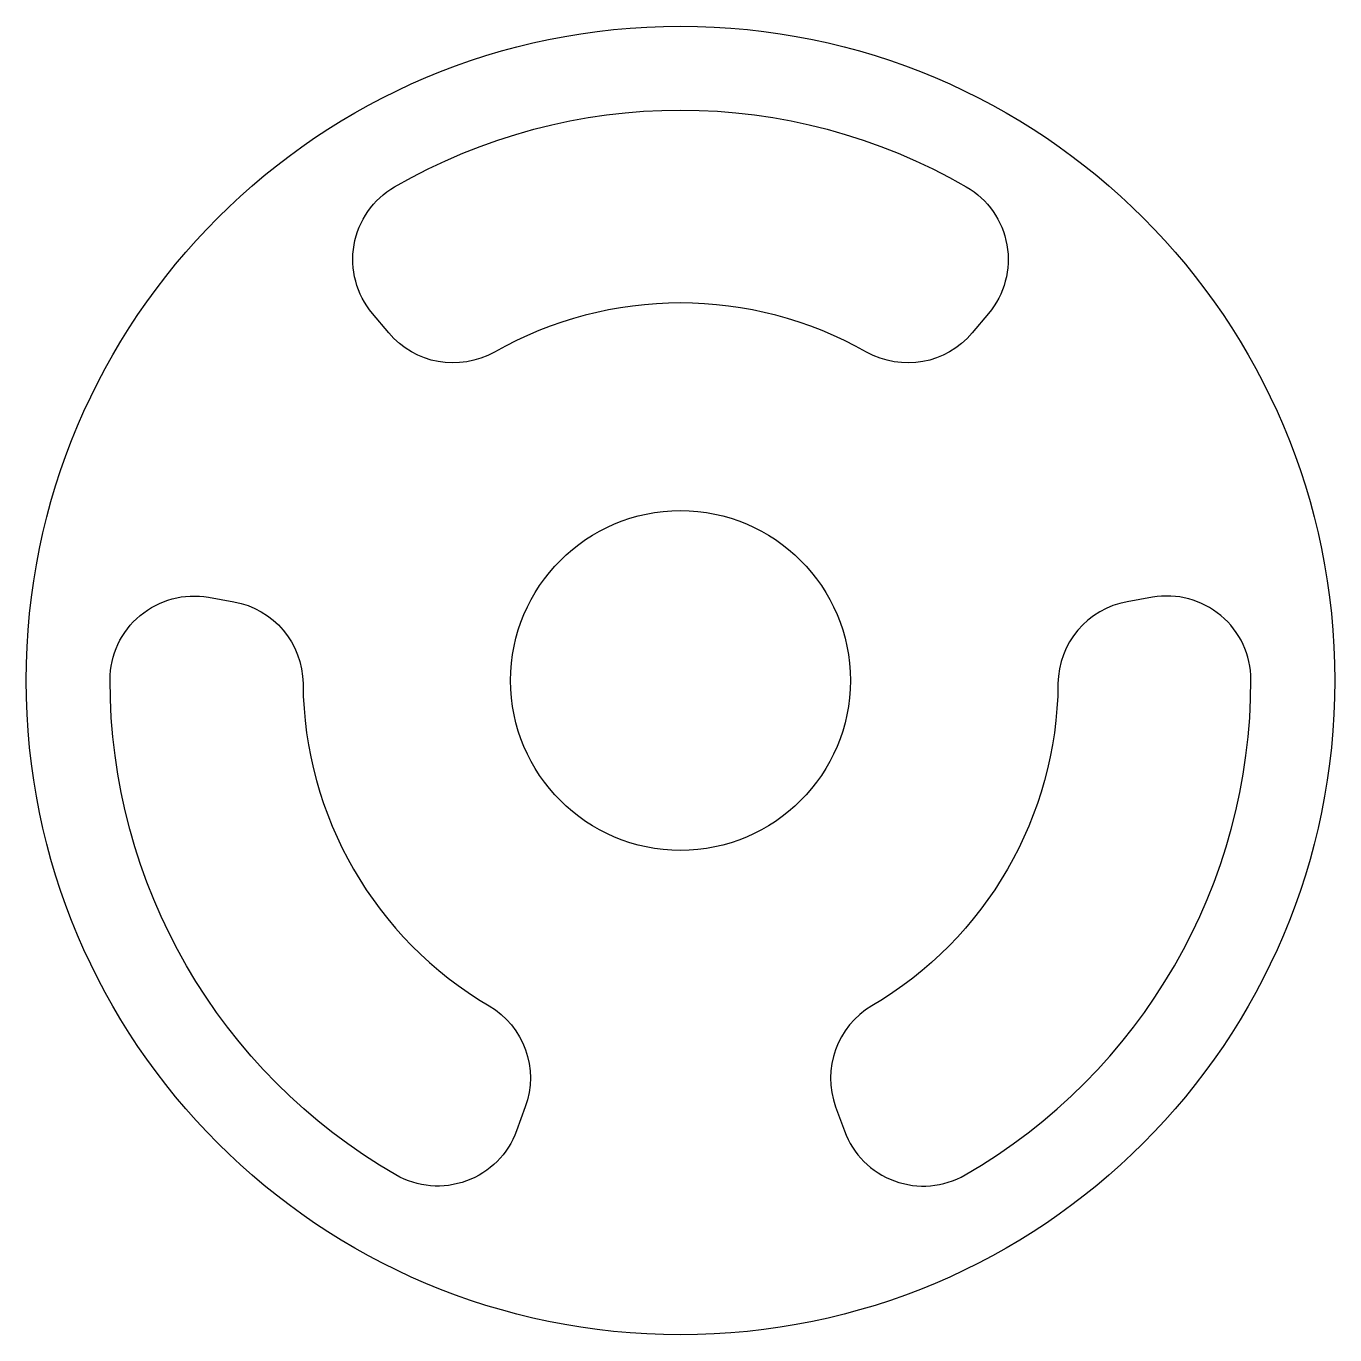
# Model space of a CAD drawing. Extents: x 228.3 to 275.1, y 277.4 to 324.2.
import ezdxf

# ---------------------------------------------------------------- set-up
doc = ezdxf.new("R2010")
doc.units = 0
doc.layers.get('0').update_dxf_attribs({"linetype": 'CONTINUOUS'})

msp = doc.modelspace()

# ---------------------------------------------------------------- linework, layer by layer
for points in [[(261.944, 318.443, -0.465926), (262.739, 313.918), (262.151, 313.218, -0.361621), (258.375, 312.536, 0.263505), (245.069, 312.536, -0.361621), (241.293, 313.218), (240.705, 313.918, -0.465926), (241.5, 318.443, -0.268621)], [(231.322, 300.814, -0.465926), (234.843, 303.765), (235.744, 303.606, -0.361621), (238.223, 300.677, 0.263505), (244.875, 289.154, -0.361621), (246.173, 285.542), (245.86, 284.683, -0.465926), (241.544, 283.109, -0.268621)], [(258.569, 289.154, 0.361621), (257.271, 285.542), (257.584, 284.683, 0.465926), (261.9, 283.109, 0.268621), (272.122, 300.814, 0.465926), (268.601, 303.765), (267.701, 303.606, 0.361621), (265.222, 300.677, -0.263505)]]:
    msp.add_lwpolyline(points, format="xyb", close=True)
for radius in [23.4, 6.075]:
    msp.add_circle((251.722, 300.789), radius)

doc.saveas('drawing.dxf')
